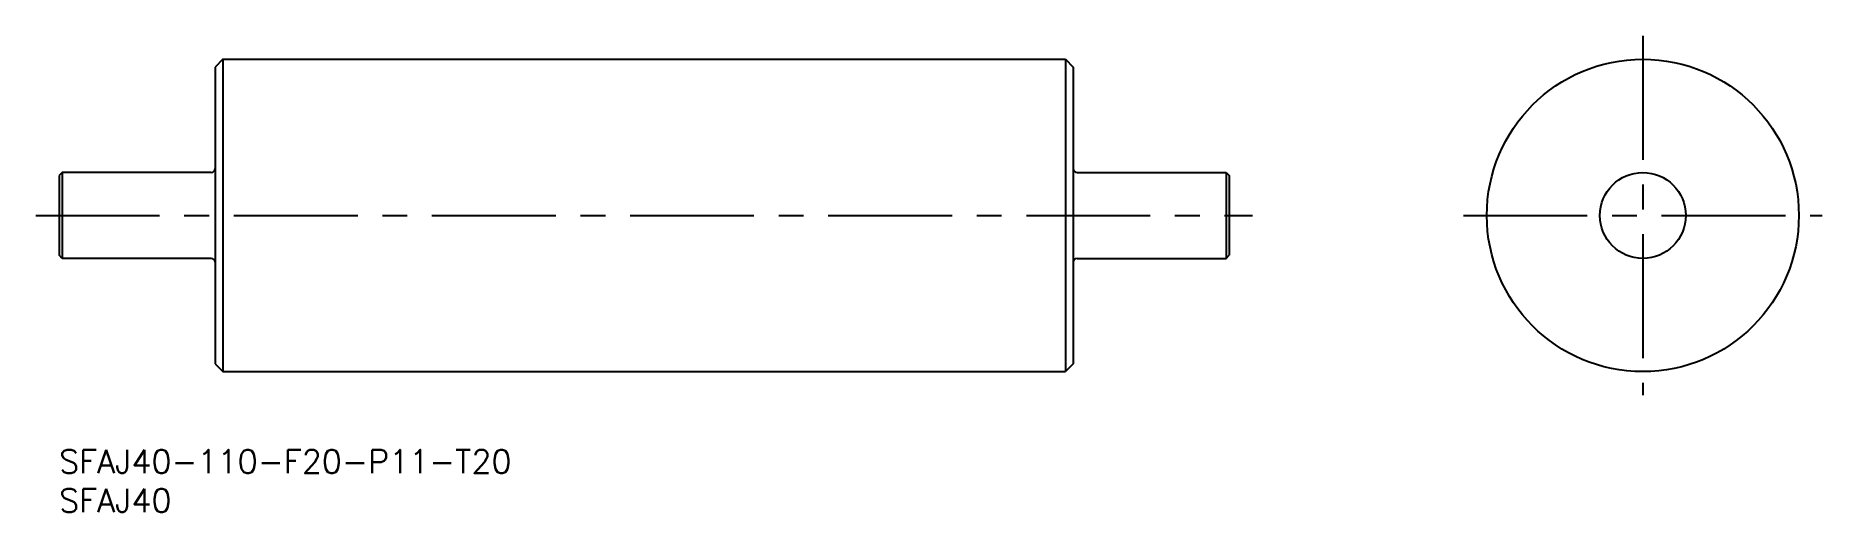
# Model space of a CAD drawing. Extents: x -3 to 226, y -8 to 53.
import ezdxf

# ---------------------------------------------------------------- set-up
doc = ezdxf.new("R2010")
doc.units = 0
doc.header["$LTSCALE"] = 0.5
doc.linetypes.add('CENTER', pattern=[50.8, 31.75, -6.35, 6.35, -6.35])
for name, color, linetype in [('MSM_CENTER', 1, 'CENTER'), ('MSM_CONTINUOUS', 7, 'CONTINUOUS'), ('MSM_PART_NUMBER', 7, 'CONTINUOUS')]:
    doc.layers.add(name, color=color, linetype=linetype)
doc.styles.get("Standard").update_dxf_attribs({"font": 'txt.shx', "height": 3, "bigfont": 'bigfont.shx'})

# ---------------------------------------------------------------- blocks, each defined once
blk = doc.blocks.new('*U4')
at = {"layer": 'MSM_PART_NUMBER'}
blk.add_text('SFAJ40-110-F20-P11-T20', height=3, dxfattribs=at).set_placement((0, -3))
blk = doc.blocks.new('*U5')
at = {"layer": 'MSM_PART_NUMBER'}
blk.add_text('SFAJ40', height=3, dxfattribs=at).set_placement((0, -8))

msp = doc.modelspace()

# ---------------------------------------------------------------- linework, layer by layer
at = {"layer": 'MSM_CENTER'}
for p, q in [((203.03, 53), (203.03, 7)), ((-3, 30), (153, 30)), ((180.03, 30), (226.03, 30))]:
    msp.add_line(p, q, dxfattribs=at)
at = {"layer": 'MSM_CONTINUOUS'}
for p, q in [((21, 50), (20, 49)), ((20, 49), (20, 11)), ((21, 50), (21, 10)), ((21, 50), (129, 50)), ((129, 50), (129, 10)), ((129, 50), (130, 49)), ((130, 49), (130, 11)), ((0.4, 35.5), (0, 35.1)), ((0, 35.1), (0, 24.9)), ((19.5, 35.5), (0.4, 35.5)), ((0.4, 35.5), (0.4, 24.5)), ((130.5, 35.5), (149.6, 35.5)), ((149.6, 35.5), (149.6, 24.5)), ((149.6, 35.5), (150, 35.1)), ((150, 35.1), (150, 24.9)), ((0.4, 24.5), (0, 24.9)), ((19.5, 24.5), (0.4, 24.5)), ((130.5, 24.5), (149.6, 24.5)), ((149.6, 24.5), (150, 24.9)), ((20, 11), (21, 10)), ((21, 10), (129, 10)), ((130, 11), (129, 10))]:
    msp.add_line(p, q, dxfattribs=at)
for radius in [20, 5.5]:
    msp.add_circle((203.03, 30), radius, dxfattribs=at)
for centre, start, end in [((19.5, 36), 270, 0), ((130.5, 36), 180, 270), ((19.5, 24), 0, 90), ((130.5, 24), 90, 180)]:
    msp.add_arc(centre, 0.5, start, end, dxfattribs=at)

# ---------------------------------------------------------------- block references
for name in ['*U4', '*U5']:
    msp.add_blockref(name, (0, 0), dxfattribs=at)

doc.saveas('drawing.dxf')
